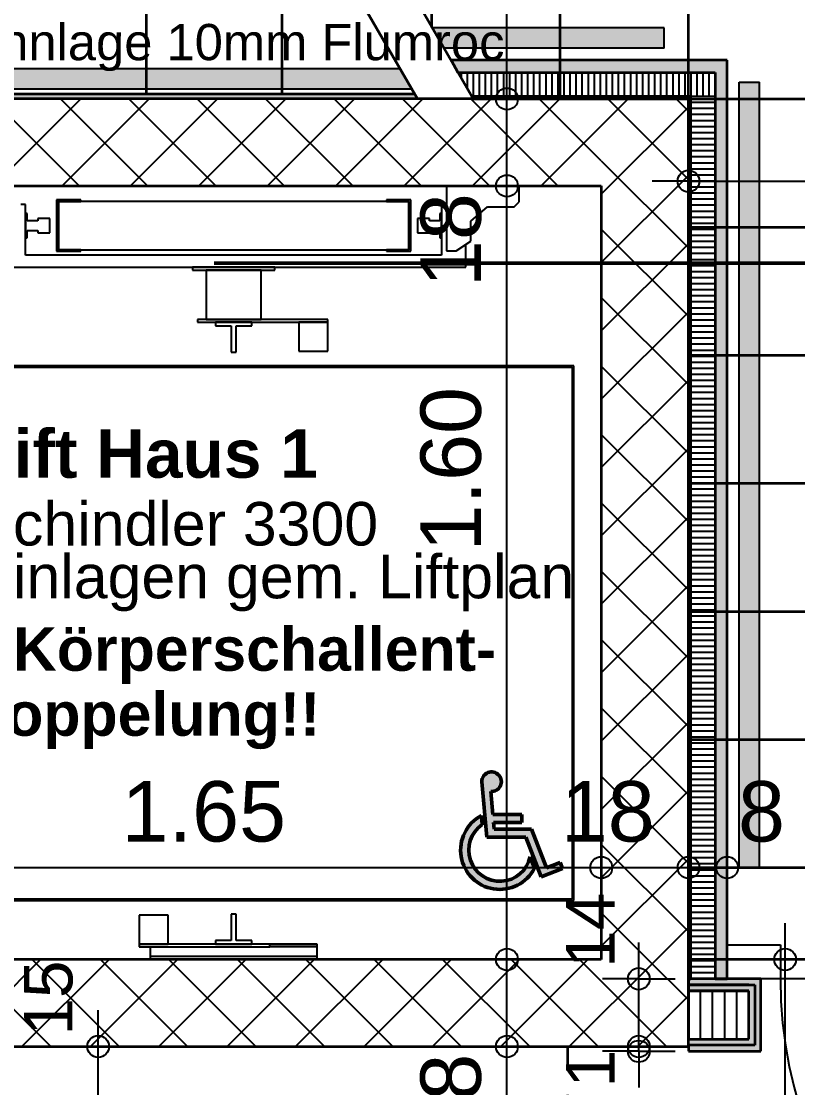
# Model space of a CAD drawing. Header units: centimetres. Extents: x 0.3 to 84.3, y 0.3 to 59.7.
# Drawn here: x 46.402 to 49.612, y 31.084 to 35.495 of the extents above; entities that cross this region are included whole.
import ezdxf

# ---------------------------------------------------------------- set-up
doc = ezdxf.new("R2010")
doc.units = ezdxf.units.CM
for name, pattern in [('AUSGEZOGEN', [0]), ('LINIE_17', [0.05, 0, -0.05]), ('STRICHPUNKT', [25.4, 12.7, -6.35, 0, -6.35]), ('VERDECKT', [9.525, 6.35, -3.175])]:
    doc.linetypes.add(name, pattern=pattern)
for name, color, linetype, lineweight in [('Aufzuege', 7, 'AUSGEZOGEN', 35), ('Bodenplatte', 7, 'AUSGEZOGEN', 35), ('Daemmung', 7, 'AUSGEZOGEN', 35), ('Decke', 7, 'AUSGEZOGEN', 35), ('Detailmasse', 7, 'AUSGEZOGEN', 25), ('Lauflinie', 7, 'AUSGEZOGEN', 25), ('Leichtbauwaende', 7, 'AUSGEZOGEN', 35), ('Metallbauarbeiten', 7, 'AUSGEZOGEN', 35), ('Raumbezeichnung', 7, 'AUSGEZOGEN', 35), ('Schnittbegrenzung', 7, 'AUSGEZOGEN', 25), ('Stufen', 7, 'AUSGEZOGEN', 50), ('Text Werkplan Ausfuehrung', 7, 'AUSGEZOGEN', 50), ('Tuerzarge', 7, 'AUSGEZOGEN', 25), ('Vermassung Bodenplatte', 180, 'VERDECKT', 50), ('Vermassung Decke', 180, 'VERDECKT', 50), ('Wand Beton bewehrt', 7, 'AUSGEZOGEN', 35), ('Werkplan- Ausfuehrungsmasse', 7, 'AUSGEZOGEN', 25)]:
    doc.layers.add(name, color=color, linetype=linetype, lineweight=lineweight)
doc.styles.add('ARIAL', font='ARIAL.TTF')

msp = doc.modelspace()

# ---------------------------------------------------------------- hatches: boundary and pattern name
at = {"layer": 'Daemmung', "linetype": 'VERDECKT', "lineweight": 35}
msp.add_hatch(color=254, dxfattribs=at).paths.add_polyline_path([(45.24, 35.194), (45.24, 35.174), (48.04, 35.174), (48.0285, 35.194)])
at = {"layer": 'Leichtbauwaende', "linetype": 'AUSGEZOGEN', "lineweight": 25}
for points in [[(49.32, 35.334), (48.1786, 35.334), (48.2074, 35.284), (49.32, 35.284)], [(49.32, 31.534), (49.32, 35.284), (49.27, 35.284), (49.27, 31.534)]]:
    msp.add_hatch(color=8, dxfattribs=at).paths.add_polyline_path(points)
at = {"layer": 'Leichtbauwaende', "linetype": 'AUSGEZOGEN', "lineweight": 25, "true_color": 0x00d9d9}
for points in [[(49.16, 31.509), (49.435, 31.509), (49.435, 31.534), (49.16, 31.534)], [(49.46, 31.259), (49.46, 31.534), (49.435, 31.534), (49.435, 31.259)], [(49.16, 31.234), (49.46, 31.234), (49.46, 31.259), (49.16, 31.259)]]:
    msp.add_hatch(color=132, dxfattribs=at).paths.add_polyline_path(points)
at = {"layer": 'Leichtbauwaende', "linetype": 'AUSGEZOGEN', "lineweight": 25, "true_color": 0xababab}
for points in [[(49.16, 31.484), (49.41, 31.484), (49.41, 31.509), (49.16, 31.509)], [(49.435, 31.259), (49.435, 31.509), (49.41, 31.509), (49.41, 31.259)], [(49.16, 31.259), (49.41, 31.259), (49.41, 31.284), (49.16, 31.284)]]:
    msp.add_hatch(color=253, dxfattribs=at).paths.add_polyline_path(points)
at = {"layer": 'Metallbauarbeiten', "linetype": 'AUSGEZOGEN', "lineweight": 25, "true_color": 0xf1f1f1}
for points in [[(48.1497, 35.384), (49.06, 35.384), (49.06, 35.468), (48.1012, 35.468)], [(45.24, 35.298), (45.24, 35.214), (48.0169, 35.214), (47.9684, 35.298)], [(49.37, 35.244), (49.37, 31.994), (49.454, 31.994), (49.454, 35.244)]]:
    msp.add_hatch(color=7, dxfattribs=at).paths.add_polyline_path(points)
at = {"layer": 'Text Werkplan Ausfuehrung', "linetype": 'AUSGEZOGEN', "lineweight": 50}
for points in [[(48.3857, 32.3402), (48.3867, 32.3473), (48.3864, 32.3545), (48.3848, 32.3615), (48.3821, 32.3682), (48.3782, 32.3742), (48.3733, 32.3795), (48.3676, 32.3838), (48.3612, 32.3871), (48.3543, 32.3892), (48.3471, 32.39), (48.3399, 32.3895), (48.3329, 32.3878), (48.3264, 32.3849), (48.3204, 32.3809), (48.3153, 32.3758), (48.3111, 32.37), (48.308, 32.3635), (48.3061, 32.3565), (48.3055, 32.3494), (48.3263, 32.1199), (48.4883, 32.1199), (48.552, 31.9563), (48.64, 31.9905), (48.6303, 32.0157), (48.5736, 31.9938), (48.5115, 32.1536), (48.357, 32.1536), (48.3546, 32.1806), (48.4718, 32.1806), (48.4718, 32.2144), (48.3516, 32.2144), (48.343, 32.3089), (48.3502, 32.309), (48.3573, 32.3103), (48.364, 32.3129), (48.3701, 32.3166), (48.3755, 32.3214), (48.38, 32.327), (48.3834, 32.3334)], [(48.2884, 32.1994), (48.2735, 32.1878), (48.26, 32.1745), (48.2481, 32.1597), (48.2381, 32.1436), (48.23, 32.1265), (48.224, 32.1085), (48.2201, 32.09), (48.2184, 32.0711), (48.2189, 32.0522), (48.2216, 32.0334), (48.2265, 32.0151), (48.2335, 31.9975), (48.2425, 31.9808), (48.2534, 31.9653), (48.266, 31.9512), (48.2802, 31.9386), (48.2958, 31.9278), (48.3125, 31.9189), (48.3301, 31.912), (48.3485, 31.9072), (48.3672, 31.9045), (48.3862, 31.9041), (48.4051, 31.9059), (48.4236, 31.9099), (48.4415, 31.916), (48.4586, 31.9242), (48.4746, 31.9343), (48.4894, 31.9462), (48.5026, 31.9598), (48.5142, 31.9748), (48.5239, 31.9911), (48.5055, 32.0383), (48.5007, 32.0218), (48.4937, 32.006), (48.4847, 31.9914), (48.4738, 31.978), (48.4612, 31.9663), (48.4471, 31.9563), (48.4319, 31.9484), (48.4157, 31.9425), (48.3988, 31.9389), (48.3817, 31.9375), (48.3645, 31.9385), (48.3476, 31.9417), (48.3312, 31.9472), (48.3158, 31.9549), (48.3015, 31.9645), (48.2886, 31.976), (48.2774, 31.9891), (48.2681, 32.0035), (48.2608, 32.0191), (48.2556, 32.0356), (48.2527, 32.0525), (48.252, 32.0697), (48.2537, 32.0869), (48.2577, 32.1036), (48.2639, 32.1197), (48.2721, 32.1348), (48.2824, 32.1487), (48.2944, 32.1611), (48.3079, 32.1717), (48.3047, 32.2092)]]:
    msp.add_hatch(color=7, dxfattribs=at).paths.add_polyline_path(points)

# ---------------------------------------------------------------- linework, layer by layer
at = {"layer": 'Aufzuege', "color": 7, "linetype": 'AUSGEZOGEN', "lineweight": 25}
for p, q in [((45.14, 34.814), (48.8, 34.814)), ((48.16, 34.814), (48.16, 34.546)), ((48.46, 34.748), (48.46, 34.814)), ((48.8, 34.814), (48.8, 31.614)), ((46.42, 34.738), (46.4, 34.738)), ((46.42, 34.528), (46.42, 34.738)), ((46.648, 34.756), (46.548, 34.756)), ((46.548, 34.756), (46.548, 34.544)), ((46.554, 34.75), (46.648, 34.75)), ((46.554, 34.55), (46.554, 34.75)), ((48.004, 34.75), (46.556, 34.75)), ((46.556, 34.75), (46.556, 34.55)), ((46.648, 34.75), (46.648, 34.756)), ((48.012, 34.756), (47.912, 34.756)), ((47.912, 34.756), (47.912, 34.75)), ((47.912, 34.75), (48.006, 34.75)), ((48.004, 34.55), (48.004, 34.75)), ((48.006, 34.75), (48.006, 34.55)), ((48.012, 34.544), (48.012, 34.756)), ((48.14, 34.738), (48.14, 34.528)), ((48.16, 34.738), (48.14, 34.738)), ((48.26, 34.668), (48.33, 34.728)), ((48.33, 34.728), (48.44, 34.728)), ((48.44, 34.728), (48.46, 34.748)), ((46.427, 34.7), (46.42, 34.7)), ((46.42, 34.7), (46.42, 34.65)), ((46.427, 34.67), (46.427, 34.7)), ((46.52, 34.68), (46.47, 34.68)), ((46.47, 34.68), (46.47, 34.67)), ((46.52, 34.62), (46.52, 34.68)), ((48.04, 34.68), (48.04, 34.62)), ((48.09, 34.68), (48.04, 34.68)), ((48.09, 34.67), (48.09, 34.68)), ((48.14, 34.7), (48.133, 34.7)), ((48.133, 34.7), (48.133, 34.67)), ((48.14, 34.65), (48.14, 34.7)), ((46.42, 34.65), (46.42, 34.6)), ((46.47, 34.67), (46.427, 34.67)), ((46.427, 34.6), (46.427, 34.63)), ((46.427, 34.63), (46.47, 34.63)), ((46.47, 34.63), (46.47, 34.62)), ((48.133, 34.67), (48.09, 34.67)), ((48.09, 34.62), (48.09, 34.63)), ((48.09, 34.63), (48.133, 34.63)), ((48.133, 34.63), (48.133, 34.6)), ((48.14, 34.6), (48.14, 34.65)), ((48.26, 34.586), (48.26, 34.668)), ((46.42, 34.6), (46.427, 34.6)), ((46.47, 34.62), (46.52, 34.62)), ((48.04, 34.62), (48.09, 34.62)), ((48.133, 34.6), (48.14, 34.6)), ((48.2, 34.546), (48.26, 34.586)), ((46.548, 34.544), (46.648, 34.544)), ((46.648, 34.55), (46.554, 34.55)), ((46.556, 34.55), (48.004, 34.55)), ((46.648, 34.544), (46.648, 34.55)), ((48.006, 34.55), (47.912, 34.55)), ((47.912, 34.55), (47.912, 34.544)), ((47.912, 34.544), (48.012, 34.544)), ((48.16, 34.546), (48.2, 34.546)), ((48.24, 34.478), (48.24, 34.5727)), ((48.14, 34.528), (46.42, 34.528)), ((46.32, 34.478), (48.24, 34.478)), ((47.45, 34.478), (47.11, 34.478)), ((47.11, 34.478), (47.11, 34.466)), ((47.11, 34.466), (47.45, 34.466)), ((47.394, 34.466), (47.166, 34.466)), ((47.166, 34.466), (47.166, 34.262)), ((47.394, 34.262), (47.394, 34.466)), ((47.45, 34.466), (47.45, 34.478)), ((47.67, 34.262), (47.13, 34.262)), ((47.13, 34.262), (47.13, 34.25)), ((47.67, 34.262), (47.13, 34.262)), ((47.13, 34.262), (47.13, 34.25)), ((47.13, 34.25), (47.67, 34.25)), ((47.13, 34.25), (47.67, 34.25)), ((47.166, 34.262), (47.394, 34.262)), ((47.205, 34.25), (47.205, 34.236)), ((47.355, 34.25), (47.205, 34.25)), ((47.205, 34.236), (47.27, 34.236)), ((47.27, 34.236), (47.27, 34.126)), ((47.29, 34.126), (47.29, 34.236)), ((47.29, 34.236), (47.355, 34.236)), ((47.355, 34.236), (47.355, 34.25)), ((47.67, 34.25), (47.55, 34.25)), ((47.55, 34.25), (47.55, 34.13)), ((47.67, 34.25), (47.55, 34.25)), ((47.55, 34.25), (47.55, 34.13)), ((47.67, 34.25), (47.67, 34.262)), ((47.67, 34.25), (47.67, 34.262)), ((47.67, 34.13), (47.67, 34.25)), ((47.67, 34.13), (47.67, 34.25)), ((47.27, 34.126), (47.29, 34.126)), ((47.55, 34.13), (47.67, 34.13)), ((47.55, 34.13), (47.67, 34.13)), ((48.686, 34.07), (45.874, 34.07)), ((45.874, 34.064), (48.68, 34.064)), ((48.68, 34.064), (48.68, 31.864)), ((48.686, 31.858), (48.686, 34.07)), ((45.874, 31.858), (48.686, 31.858)), ((48.68, 31.864), (45.88, 31.864)), ((47.01, 31.798), (46.89, 31.798)), ((46.89, 31.798), (46.89, 31.678)), ((47.01, 31.798), (46.89, 31.798)), ((46.89, 31.798), (46.89, 31.678)), ((47.01, 31.678), (47.01, 31.798)), ((47.01, 31.678), (47.01, 31.798)), ((47.29, 31.802), (47.27, 31.802)), ((47.27, 31.802), (47.27, 31.692)), ((47.29, 31.692), (47.29, 31.802)), ((47.43, 31.678), (46.89, 31.678)), ((46.89, 31.678), (46.89, 31.666)), ((46.89, 31.678), (47.01, 31.678)), ((47.43, 31.678), (46.89, 31.678)), ((46.89, 31.678), (46.89, 31.666)), ((46.89, 31.678), (47.01, 31.678)), ((47.27, 31.692), (47.205, 31.692)), ((47.205, 31.692), (47.205, 31.678)), ((47.205, 31.678), (47.355, 31.678)), ((47.355, 31.692), (47.29, 31.692)), ((47.355, 31.678), (47.355, 31.692)), ((47.625, 31.678), (47.43, 31.678)), ((47.43, 31.666), (47.43, 31.678)), ((47.43, 31.666), (47.43, 31.678)), ((47.625, 31.668), (47.625, 31.678)), ((46.89, 31.666), (47.43, 31.666)), ((46.89, 31.666), (47.43, 31.666)), ((46.935, 31.666), (46.935, 31.628)), ((47.625, 31.668), (47.43, 31.668)), ((47.43, 31.668), (47.625, 31.668)), ((47.625, 31.628), (47.625, 31.668)), ((48.8, 31.614), (45.14, 31.614)), ((46.935, 31.628), (47.625, 31.628)), ((46.935, 31.628), (46.935, 31.614)), ((47.625, 31.614), (47.625, 31.628))]:
    msp.add_line(p, q, dxfattribs=at)
at = {"layer": 'Bodenplatte', "color": 92, "linetype": 'VERDECKT', "lineweight": 35, "true_color": 0x00c600}
msp.add_line((51.62, 31.614), (49.16, 31.614), dxfattribs=at)
at = {"layer": 'Daemmung', "color": 240, "linetype": 'VERDECKT', "lineweight": 35}
msp.add_line((48.0285, 35.194), (45.24, 35.194), dxfattribs=at)
at = {"layer": 'Decke', "color": 92, "linetype": 'LINIE_17', "lineweight": 35, "true_color": 0x00c600}
msp.add_line((48.66, 31.254), (48.66, 28.794), dxfattribs=at)
at = {"layer": 'Detailmasse', "color": 240, "linetype": 'AUSGEZOGEN', "lineweight": 25}
for p, q in [((49.16, 34.834), (49.16, 34.984)), ((49.16, 34.834), (49.01, 34.834)), ((49.16, 34.834), (49.16, 34.684)), ((48.9546, 31.534), (48.9546, 31.684)), ((48.9546, 31.534), (48.8046, 31.534)), ((48.9546, 31.534), (49.1046, 31.534)), ((48.9546, 31.254), (48.9546, 31.534)), ((48.9546, 31.254), (48.8046, 31.254)), ((48.9546, 31.234), (48.8046, 31.234)), ((48.9546, 31.254), (49.1046, 31.254)), ((48.9546, 31.234), (48.9546, 31.254)), ((48.9546, 31.234), (49.1046, 31.234)), ((48.9546, 31.234), (48.9546, 31.084))]:
    msp.add_line(p, q, dxfattribs=at)
msp.add_lwpolyline([(49.16, 34.834), (49.8955, 34.834), (49.8955, 34.834), (51.62, 34.834)], dxfattribs=at)
for centre in [(49.16, 34.834), (48.9546, 31.534), (48.9546, 31.254), (48.9546, 31.234)]:
    msp.add_circle(centre, 0.045, dxfattribs=at)
at = {"layer": 'Lauflinie', "color": 7, "linetype": 'AUSGEZOGEN', "lineweight": 35}
for p, q in [((48.04, 35.174), (46.6197, 37.634)), ((48.2709, 35.174), (46.8507, 37.634))]:
    msp.add_line(p, q, dxfattribs=at)
at = {"layer": 'Leichtbauwaende', "color": 7, "linetype": 'AUSGEZOGEN', "lineweight": 35}
for p, q in [((49.32, 35.334), (48.1786, 35.334)), ((48.1786, 35.334), (48.2074, 35.284)), ((49.32, 35.284), (49.32, 35.334)), ((48.2074, 35.284), (49.27, 35.284)), ((49.27, 35.284), (49.27, 35.184)), ((49.32, 31.534), (49.32, 35.284)), ((49.17, 35.184), (48.2652, 35.184)), ((48.2652, 35.184), (48.2709, 35.174)), ((48.2709, 35.174), (48.8, 35.174)), ((48.8, 35.174), (49.16, 35.174)), ((49.16, 35.174), (49.16, 31.614)), ((49.17, 35.174), (49.17, 35.184)), ((49.17, 31.534), (49.17, 35.174)), ((49.27, 35.184), (49.27, 31.534)), ((49.16, 31.614), (49.16, 31.534)), ((49.16, 31.534), (49.17, 31.534)), ((49.17, 31.534), (49.16, 31.534)), ((49.16, 31.534), (49.16, 31.509)), ((49.16, 31.509), (49.41, 31.509)), ((49.41, 31.509), (49.16, 31.509)), ((49.16, 31.509), (49.16, 31.484)), ((49.27, 31.534), (49.17, 31.534)), ((49.27, 31.534), (49.32, 31.534)), ((49.32, 31.534), (49.27, 31.534)), ((49.435, 31.534), (49.32, 31.534)), ((49.41, 31.509), (49.435, 31.509)), ((49.46, 31.534), (49.435, 31.534)), ((49.435, 31.509), (49.435, 31.259)), ((49.46, 31.259), (49.46, 31.534)), ((49.41, 31.484), (49.16, 31.484)), ((49.16, 31.484), (49.16, 31.284)), ((49.16, 31.484), (49.41, 31.484)), ((49.41, 31.284), (49.41, 31.484)), ((49.16, 31.284), (49.41, 31.284)), ((49.41, 31.259), (49.16, 31.259)), ((49.16, 31.259), (49.16, 31.254)), ((49.16, 31.254), (49.16, 31.234)), ((49.16, 31.234), (49.46, 31.234)), ((49.435, 31.259), (49.41, 31.259)), ((49.46, 31.234), (49.46, 31.259))]:
    msp.add_line(p, q, dxfattribs=at)
at = {"layer": 'Leichtbauwaende', "color": 7, "linetype": 'AUSGEZOGEN', "lineweight": 25}
for p, q in [((49.27, 35.284), (48.2074, 35.284)), ((48.2074, 35.284), (48.2652, 35.184)), ((48.77, 35.284), (48.77, 35.184)), ((48.77, 35.284), (48.77, 35.184)), ((49.27, 35.184), (49.27, 35.284)), ((48.2652, 35.184), (49.17, 35.184)), ((49.17, 35.184), (49.17, 35.174)), ((49.17, 35.174), (49.17, 31.534)), ((49.27, 31.534), (49.27, 35.184)), ((49.27, 33.359), (49.17, 33.359)), ((49.17, 31.534), (49.27, 31.534)), ((49.435, 31.509), (49.41, 31.509)), ((49.435, 31.259), (49.435, 31.509)), ((49.21, 31.284), (49.21, 31.484)), ((49.26, 31.284), (49.26, 31.484)), ((49.31, 31.284), (49.31, 31.484)), ((49.36, 31.284), (49.36, 31.484)), ((49.36, 31.284), (49.36, 31.484)), ((49.41, 31.484), (49.41, 31.284)), ((49.41, 31.284), (49.16, 31.284)), ((49.16, 31.284), (49.16, 31.259)), ((49.16, 31.259), (49.41, 31.259)), ((49.41, 31.259), (49.435, 31.259))]:
    msp.add_line(p, q, dxfattribs=at)
for points in [[(48.22, 35.284), (48.22, 35.284), (48.22, 35.2622)], [(48.245, 35.284), (48.245, 35.284), (48.245, 35.2189)], [(48.27, 35.284), (48.27, 35.284), (48.27, 35.184)], [(48.27, 35.284), (48.27, 35.284), (48.27, 35.184)], [(48.295, 35.284), (48.295, 35.284), (48.295, 35.184)], [(48.32, 35.284), (48.32, 35.284), (48.32, 35.184)], [(48.345, 35.284), (48.345, 35.284), (48.345, 35.184)], [(48.37, 35.284), (48.37, 35.284), (48.37, 35.184)], [(48.37, 35.284), (48.37, 35.284), (48.37, 35.184)], [(48.395, 35.284), (48.395, 35.284), (48.395, 35.184)], [(48.42, 35.284), (48.42, 35.284), (48.42, 35.184)], [(48.445, 35.284), (48.445, 35.284), (48.445, 35.184)], [(48.47, 35.284), (48.47, 35.284), (48.47, 35.184)], [(48.47, 35.284), (48.47, 35.284), (48.47, 35.184)], [(48.495, 35.284), (48.495, 35.284), (48.495, 35.184)], [(48.52, 35.284), (48.52, 35.284), (48.52, 35.184)], [(48.545, 35.284), (48.545, 35.284), (48.545, 35.184)], [(48.57, 35.284), (48.57, 35.284), (48.57, 35.184)], [(48.57, 35.284), (48.57, 35.284), (48.57, 35.184)], [(48.595, 35.284), (48.595, 35.284), (48.595, 35.184)], [(48.62, 35.284), (48.62, 35.284), (48.62, 35.184)], [(48.645, 35.284), (48.645, 35.284), (48.645, 35.184), (48.645, 35.184)], [(48.67, 35.284), (48.67, 35.284), (48.67, 35.184), (48.67, 35.184)], [(48.67, 35.284), (48.67, 35.284), (48.67, 35.184), (48.67, 35.184)], [(48.695, 35.284), (48.695, 35.284), (48.695, 35.184), (48.695, 35.184)], [(48.72, 35.284), (48.72, 35.284), (48.72, 35.184), (48.72, 35.184)], [(48.745, 35.284), (48.745, 35.284), (48.745, 35.184), (48.745, 35.184)], [(48.795, 35.284), (48.795, 35.284), (48.795, 35.184), (48.795, 35.184)], [(48.82, 35.284), (48.82, 35.284), (48.82, 35.184), (48.82, 35.184)], [(48.845, 35.284), (48.845, 35.284), (48.845, 35.184), (48.845, 35.184)], [(48.87, 35.284), (48.87, 35.284), (48.87, 35.184), (48.87, 35.184)], [(48.87, 35.284), (48.87, 35.284), (48.87, 35.184), (48.87, 35.184)], [(48.895, 35.284), (48.895, 35.284), (48.895, 35.184), (48.895, 35.184)], [(48.92, 35.284), (48.92, 35.184), (48.92, 35.184)], [(48.945, 35.284), (48.945, 35.184), (48.945, 35.184)], [(48.97, 35.284), (48.97, 35.184), (48.97, 35.184)], [(48.97, 35.284), (48.97, 35.184), (48.97, 35.184)], [(48.995, 35.284), (48.995, 35.184), (48.995, 35.184)], [(49.02, 35.284), (49.02, 35.184), (49.02, 35.184)], [(49.045, 35.284), (49.045, 35.184), (49.045, 35.184)], [(49.07, 35.284), (49.07, 35.184), (49.07, 35.184)], [(49.07, 35.284), (49.07, 35.184), (49.07, 35.184)], [(49.095, 35.284), (49.095, 35.184), (49.095, 35.184)], [(49.12, 35.284), (49.12, 35.184), (49.12, 35.184)], [(49.145, 35.284), (49.145, 35.184), (49.145, 35.184)], [(49.17, 35.284), (49.17, 35.184), (49.17, 35.184)], [(49.17, 35.284), (49.17, 35.184), (49.17, 35.184)], [(49.195, 35.284), (49.195, 35.184), (49.195, 35.184)], [(49.22, 35.284), (49.22, 35.184), (49.22, 35.184)], [(49.245, 35.284), (49.245, 35.184), (49.245, 35.184)], [(49.27, 35.284), (49.27, 35.234), (49.27, 35.184), (49.27, 35.184)], [(49.27, 35.184), (49.17, 35.184), (49.17, 35.184), (49.17, 35.184)], [(49.27, 35.159), (49.17, 35.159), (49.17, 35.159)], [(49.27, 35.134), (49.17, 35.134), (49.17, 35.134)], [(49.27, 35.134), (49.17, 35.134), (49.17, 35.134)], [(49.27, 35.109), (49.17, 35.109), (49.17, 35.109)], [(49.27, 35.084), (49.17, 35.084), (49.17, 35.084)], [(49.27, 35.059), (49.17, 35.059), (49.17, 35.059)], [(49.27, 35.034), (49.17, 35.034), (49.17, 35.034)], [(49.27, 35.034), (49.17, 35.034), (49.17, 35.034)], [(49.27, 35.009), (49.17, 35.009), (49.17, 35.009)], [(49.27, 34.984), (49.17, 34.984), (49.17, 34.984)], [(49.27, 34.959), (49.17, 34.959), (49.17, 34.959)], [(49.27, 34.934), (49.17, 34.934), (49.17, 34.934)], [(49.27, 34.934), (49.17, 34.934), (49.17, 34.934)], [(49.27, 34.909), (49.17, 34.909), (49.17, 34.909)], [(49.27, 34.884), (49.17, 34.884), (49.17, 34.884)], [(49.27, 34.859), (49.17, 34.859), (49.17, 34.859)], [(49.27, 34.834), (49.17, 34.834), (49.17, 34.834)], [(49.27, 34.834), (49.17, 34.834), (49.17, 34.834)], [(49.27, 34.809), (49.17, 34.809), (49.17, 34.809)], [(49.27, 34.784), (49.17, 34.784), (49.17, 34.784)], [(49.27, 34.759), (49.17, 34.759), (49.17, 34.759)], [(49.27, 34.734), (49.17, 34.734), (49.17, 34.734)], [(49.27, 34.734), (49.17, 34.734), (49.17, 34.734)], [(49.27, 34.709), (49.17, 34.709), (49.17, 34.709)], [(49.27, 34.684), (49.17, 34.684), (49.17, 34.684)], [(49.27, 34.659), (49.17, 34.659), (49.17, 34.659)], [(49.27, 34.634), (49.17, 34.634), (49.17, 34.634)], [(49.27, 34.634), (49.17, 34.634), (49.17, 34.634)], [(49.27, 34.609), (49.17, 34.609), (49.17, 34.609)], [(49.27, 34.584), (49.17, 34.584), (49.17, 34.584)], [(49.27, 34.559), (49.17, 34.559), (49.17, 34.559)], [(49.27, 34.534), (49.17, 34.534), (49.17, 34.534)], [(49.27, 34.534), (49.17, 34.534), (49.17, 34.534)], [(49.27, 34.509), (49.17, 34.509), (49.17, 34.509)], [(49.27, 34.484), (49.17, 34.484), (49.17, 34.484)], [(49.27, 34.459), (49.17, 34.459), (49.17, 34.459)], [(49.27, 34.434), (49.17, 34.434), (49.17, 34.434)], [(49.27, 34.434), (49.17, 34.434), (49.17, 34.434)], [(49.27, 34.409), (49.17, 34.409), (49.17, 34.409)], [(49.27, 34.384), (49.17, 34.384), (49.17, 34.384)], [(49.27, 34.359), (49.17, 34.359), (49.17, 34.359)], [(49.27, 34.334), (49.17, 34.334), (49.17, 34.334)], [(49.27, 34.334), (49.17, 34.334), (49.17, 34.334)], [(49.27, 34.309), (49.17, 34.309), (49.17, 34.309)], [(49.27, 34.284), (49.17, 34.284), (49.17, 34.284)], [(49.27, 34.259), (49.17, 34.259), (49.17, 34.259)], [(49.27, 34.234), (49.17, 34.234), (49.17, 34.234)], [(49.27, 34.234), (49.17, 34.234), (49.17, 34.234)], [(49.27, 34.209), (49.17, 34.209), (49.17, 34.209)], [(49.27, 34.184), (49.17, 34.184), (49.17, 34.184)], [(49.27, 34.159), (49.17, 34.159), (49.17, 34.159)], [(49.27, 34.134), (49.17, 34.134), (49.17, 34.134)], [(49.27, 34.134), (49.17, 34.134), (49.17, 34.134)], [(49.27, 34.109), (49.17, 34.109), (49.17, 34.109)], [(49.27, 34.084), (49.17, 34.084), (49.17, 34.084)], [(49.27, 34.059), (49.17, 34.059), (49.17, 34.059)], [(49.27, 34.034), (49.17, 34.034), (49.17, 34.034)], [(49.27, 34.034), (49.17, 34.034), (49.17, 34.034)], [(49.27, 34.009), (49.17, 34.009), (49.17, 34.009)], [(49.27, 33.984), (49.17, 33.984), (49.17, 33.984)], [(49.27, 33.959), (49.17, 33.959), (49.17, 33.959)], [(49.27, 33.934), (49.17, 33.934), (49.17, 33.934)], [(49.27, 33.934), (49.17, 33.934), (49.17, 33.934)], [(49.27, 33.909), (49.17, 33.909), (49.17, 33.909)], [(49.27, 33.884), (49.17, 33.884), (49.17, 33.884)], [(49.27, 33.859), (49.17, 33.859), (49.17, 33.859)], [(49.27, 33.834), (49.17, 33.834), (49.17, 33.834)], [(49.27, 33.834), (49.17, 33.834), (49.17, 33.834)], [(49.27, 33.809), (49.17, 33.809), (49.17, 33.809)], [(49.27, 33.784), (49.17, 33.784), (49.17, 33.784)], [(49.27, 33.759), (49.17, 33.759), (49.17, 33.759)], [(49.27, 33.734), (49.17, 33.734), (49.17, 33.734)], [(49.27, 33.734), (49.17, 33.734), (49.17, 33.734)], [(49.27, 33.709), (49.17, 33.709), (49.17, 33.709)], [(49.27, 33.684), (49.17, 33.684), (49.17, 33.684)], [(49.27, 33.659), (49.17, 33.659), (49.17, 33.659)], [(49.27, 33.634), (49.17, 33.634), (49.17, 33.634)], [(49.27, 33.634), (49.17, 33.634), (49.17, 33.634)], [(49.27, 33.609), (49.27, 33.609), (49.17, 33.609), (49.17, 33.609)], [(49.27, 33.584), (49.27, 33.584), (49.17, 33.584), (49.17, 33.584)], [(49.27, 33.559), (49.27, 33.559), (49.17, 33.559), (49.17, 33.559)], [(49.27, 33.534), (49.27, 33.534), (49.17, 33.534), (49.17, 33.534)], [(49.27, 33.534), (49.27, 33.534), (49.17, 33.534), (49.17, 33.534)], [(49.27, 33.509), (49.27, 33.509), (49.17, 33.509), (49.17, 33.509)], [(49.27, 33.484), (49.27, 33.484), (49.17, 33.484), (49.17, 33.484)], [(49.27, 33.459), (49.27, 33.459), (49.17, 33.459), (49.17, 33.459)], [(49.27, 33.434), (49.27, 33.434), (49.17, 33.434), (49.17, 33.434)], [(49.27, 33.434), (49.27, 33.434), (49.17, 33.434), (49.17, 33.434)], [(49.27, 33.409), (49.27, 33.409), (49.17, 33.409), (49.17, 33.409)], [(49.27, 33.384), (49.27, 33.384), (49.17, 33.384), (49.17, 33.384)], [(49.27, 33.334), (49.27, 33.334), (49.17, 33.334), (49.17, 33.334)], [(49.27, 33.334), (49.27, 33.334), (49.17, 33.334), (49.17, 33.334)], [(49.27, 33.309), (49.27, 33.309), (49.17, 33.309), (49.17, 33.309)], [(49.27, 33.284), (49.27, 33.284), (49.17, 33.284), (49.17, 33.284)], [(49.27, 33.259), (49.27, 33.259), (49.17, 33.259), (49.17, 33.259)], [(49.27, 33.234), (49.27, 33.234), (49.17, 33.234), (49.17, 33.234)], [(49.27, 33.234), (49.27, 33.234), (49.17, 33.234), (49.17, 33.234)], [(49.27, 33.209), (49.27, 33.209), (49.17, 33.209), (49.17, 33.209)], [(49.27, 33.184), (49.27, 33.184), (49.17, 33.184), (49.17, 33.184)], [(49.27, 33.159), (49.27, 33.159), (49.17, 33.159), (49.17, 33.159)], [(49.27, 33.134), (49.27, 33.134), (49.17, 33.134), (49.17, 33.134)], [(49.27, 33.134), (49.27, 33.134), (49.17, 33.134), (49.17, 33.134)], [(49.27, 33.109), (49.27, 33.109), (49.17, 33.109), (49.17, 33.109)], [(49.27, 33.084), (49.27, 33.084), (49.17, 33.084)], [(49.27, 33.059), (49.27, 33.059), (49.17, 33.059)], [(49.27, 33.034), (49.27, 33.034), (49.17, 33.034)], [(49.27, 33.034), (49.27, 33.034), (49.17, 33.034)], [(49.27, 33.009), (49.27, 33.009), (49.17, 33.009)], [(49.27, 32.984), (49.27, 32.984), (49.17, 32.984)], [(49.27, 32.959), (49.27, 32.959), (49.17, 32.959)], [(49.27, 32.934), (49.27, 32.934), (49.17, 32.934)], [(49.27, 32.934), (49.27, 32.934), (49.17, 32.934)], [(49.27, 32.909), (49.27, 32.909), (49.17, 32.909)], [(49.27, 32.884), (49.27, 32.884), (49.17, 32.884)], [(49.27, 32.859), (49.27, 32.859), (49.17, 32.859)], [(49.27, 32.834), (49.27, 32.834), (49.17, 32.834)], [(49.27, 32.834), (49.27, 32.834), (49.17, 32.834)], [(49.27, 32.809), (49.27, 32.809), (49.17, 32.809)], [(49.27, 32.784), (49.27, 32.784), (49.17, 32.784)], [(49.27, 32.759), (49.27, 32.759), (49.17, 32.759)], [(49.27, 32.734), (49.27, 32.734), (49.17, 32.734)], [(49.27, 32.734), (49.27, 32.734), (49.17, 32.734)], [(49.27, 32.709), (49.27, 32.709), (49.17, 32.709)], [(49.27, 32.684), (49.27, 32.684), (49.17, 32.684)], [(49.27, 32.659), (49.27, 32.659), (49.17, 32.659)], [(49.27, 32.634), (49.27, 32.634), (49.17, 32.634)], [(49.27, 32.634), (49.27, 32.634), (49.17, 32.634)], [(49.27, 32.609), (49.27, 32.609), (49.17, 32.609)], [(49.27, 32.584), (49.27, 32.584), (49.17, 32.584)], [(49.27, 32.559), (49.27, 32.559), (49.17, 32.559)], [(49.27, 32.534), (49.27, 32.534), (49.17, 32.534)], [(49.27, 32.534), (49.27, 32.534), (49.17, 32.534)], [(49.27, 32.509), (49.27, 32.509), (49.17, 32.509)], [(49.27, 32.484), (49.27, 32.484), (49.17, 32.484)], [(49.27, 32.459), (49.27, 32.459), (49.17, 32.459)], [(49.27, 32.434), (49.27, 32.434), (49.17, 32.434)], [(49.27, 32.434), (49.27, 32.434), (49.17, 32.434)], [(49.27, 32.409), (49.27, 32.409), (49.17, 32.409)], [(49.27, 32.384), (49.27, 32.384), (49.17, 32.384)], [(49.27, 32.359), (49.27, 32.359), (49.17, 32.359)], [(49.27, 32.334), (49.27, 32.334), (49.17, 32.334)], [(49.27, 32.334), (49.27, 32.334), (49.17, 32.334)], [(49.27, 32.309), (49.27, 32.309), (49.17, 32.309)], [(49.27, 32.284), (49.27, 32.284), (49.17, 32.284)], [(49.27, 32.259), (49.27, 32.259), (49.17, 32.259)], [(49.27, 32.234), (49.27, 32.234), (49.17, 32.234)], [(49.27, 32.234), (49.27, 32.234), (49.17, 32.234)], [(49.27, 32.209), (49.27, 32.209), (49.17, 32.209)], [(49.27, 32.184), (49.27, 32.184), (49.17, 32.184)], [(49.27, 32.159), (49.27, 32.159), (49.17, 32.159)], [(49.27, 32.134), (49.27, 32.134), (49.17, 32.134)], [(49.27, 32.134), (49.27, 32.134), (49.17, 32.134)], [(49.27, 32.109), (49.27, 32.109), (49.17, 32.109)], [(49.27, 32.084), (49.27, 32.084), (49.17, 32.084)], [(49.27, 32.059), (49.27, 32.059), (49.17, 32.059)], [(49.27, 32.034), (49.27, 32.034), (49.17, 32.034)], [(49.27, 32.034), (49.27, 32.034), (49.17, 32.034)], [(49.27, 32.009), (49.27, 32.009), (49.17, 32.009)], [(49.27, 31.984), (49.27, 31.984), (49.17, 31.984)], [(49.27, 31.959), (49.27, 31.959), (49.17, 31.959)], [(49.27, 31.934), (49.27, 31.934), (49.17, 31.934)], [(49.27, 31.934), (49.27, 31.934), (49.17, 31.934)], [(49.27, 31.909), (49.27, 31.909), (49.17, 31.909)], [(49.27, 31.884), (49.27, 31.884), (49.17, 31.884)], [(49.27, 31.859), (49.27, 31.859), (49.17, 31.859)], [(49.27, 31.834), (49.27, 31.834), (49.17, 31.834)], [(49.27, 31.834), (49.27, 31.834), (49.17, 31.834)], [(49.27, 31.809), (49.27, 31.809), (49.17, 31.809)], [(49.27, 31.784), (49.27, 31.784), (49.17, 31.784)], [(49.27, 31.759), (49.27, 31.759), (49.17, 31.759)], [(49.27, 31.734), (49.27, 31.734), (49.17, 31.734)], [(49.27, 31.734), (49.27, 31.734), (49.17, 31.734)], [(49.27, 31.709), (49.27, 31.709), (49.17, 31.709)], [(49.27, 31.684), (49.27, 31.684), (49.17, 31.684)], [(49.27, 31.659), (49.27, 31.659), (49.17, 31.659)], [(49.27, 31.634), (49.27, 31.634), (49.17, 31.634)], [(49.27, 31.634), (49.27, 31.634), (49.17, 31.634)], [(49.27, 31.609), (49.27, 31.609), (49.17, 31.609)], [(49.27, 31.584), (49.27, 31.584), (49.17, 31.584)], [(49.27, 31.559), (49.27, 31.559), (49.17, 31.559)], [(49.27, 31.534), (49.27, 31.534), (49.27, 31.534), (49.17, 31.534)], [(49.16, 31.284), (49.16, 31.284), (49.16, 31.484), (49.16, 31.484)], [(49.41, 31.284), (49.41, 31.284), (49.41, 31.484), (49.41, 31.484)]]:
    msp.add_lwpolyline(points, dxfattribs=at)
at = {"layer": 'Metallbauarbeiten', "color": 7, "linetype": 'AUSGEZOGEN', "lineweight": 25}
for p, q in [((49.06, 35.468), (48.1012, 35.468)), ((49.06, 35.384), (49.06, 35.468)), ((49.06, 35.384), (48.1497, 35.384)), ((47.9684, 35.298), (45.24, 35.298)), ((48.0169, 35.214), (45.24, 35.214)), ((49.37, 35.244), (49.454, 35.244)), ((49.37, 31.994), (49.37, 35.244)), ((49.454, 31.994), (49.454, 35.244)), ((49.37, 31.994), (49.454, 31.994))]:
    msp.add_line(p, q, dxfattribs=at)
at = {"layer": 'Schnittbegrenzung', "color": 14, "linetype": 'STRICHPUNKT', "lineweight": 50, "true_color": 0xb20000}
msp.add_line((21.7, 34.494), (72.516, 34.494), dxfattribs=at)
at = {"layer": 'Stufen', "color": 7, "linetype": 'AUSGEZOGEN', "lineweight": 35}
for p, q in [((48.1, 35.4701), (48.1, 37.634)), ((48.63, 35.334), (48.63, 37.634)), ((49.16, 35.334), (49.16, 37.634)), ((46.92, 35.194), (46.92, 37.1139)), ((47.48, 35.194), (47.48, 36.1439)), ((49.32, 35.174), (51.62, 35.174)), ((49.32, 34.644), (51.62, 34.644)), ((49.32, 34.114), (51.62, 34.114)), ((49.32, 33.584), (51.62, 33.584)), ((49.32, 33.054), (51.62, 33.054)), ((49.32, 32.524), (51.62, 32.524)), ((49.32, 31.994), (51.62, 31.994))]:
    msp.add_line(p, q, dxfattribs=at)
at = {"layer": 'Stufen', "color": 7, "linetype": 'VERDECKT', "lineweight": 35}
for p, q in [((48.63, 35.174), (48.63, 35.334)), ((49.16, 35.174), (49.16, 35.334)), ((49.16, 35.174), (49.32, 35.174)), ((49.16, 34.644), (49.32, 34.644)), ((49.16, 34.114), (49.32, 34.114)), ((49.16, 33.584), (49.32, 33.584)), ((49.16, 33.054), (49.32, 33.054)), ((49.16, 32.524), (49.32, 32.524)), ((49.16, 31.994), (49.32, 31.994))]:
    msp.add_line(p, q, dxfattribs=at)
at = {"layer": 'Text Werkplan Ausfuehrung', "color": 7, "linetype": 'AUSGEZOGEN', "lineweight": 50}
for p, q in [((48.3055, 32.3494), (48.3263, 32.1199)), ((48.3516, 32.2144), (48.343, 32.3089)), ((48.3047, 32.2092), (48.3079, 32.1717)), ((48.4718, 32.2144), (48.3516, 32.2144)), ((48.4718, 32.1806), (48.4718, 32.2144)), ((48.357, 32.1536), (48.3546, 32.1806)), ((48.3546, 32.1806), (48.4718, 32.1806)), ((48.3263, 32.1199), (48.4883, 32.1199)), ((48.5115, 32.1536), (48.357, 32.1536)), ((48.4883, 32.1199), (48.552, 31.9563)), ((48.5736, 31.9938), (48.5115, 32.1536)), ((48.5055, 32.0383), (48.5056, 32.0383)), ((48.5055, 32.0383), (48.5239, 31.9911)), ((48.552, 31.9563), (48.64, 31.9905)), ((48.6303, 32.0157), (48.5736, 31.9938)), ((48.64, 31.9905), (48.6303, 32.0157))]:
    msp.add_line(p, q, dxfattribs=at)
for centre, radius, start, end in [((48.3461, 32.3494), 0.0406, 265.6416, 179.9989), ((48.3803, 32.066), 0.162, 117.8249, 332.4581), ((48.3802, 32.0658), 0.1283, 124.3304, 347.6416)]:
    msp.add_arc(centre, radius, start, end, dxfattribs=at)
at = {"layer": 'Tuerzarge', "color": 7, "linetype": 'AUSGEZOGEN', "lineweight": 25}
for p, q in [((49.32, 31.674), (49.54, 31.674)), ((49.32, 31.674), (49.32, 31.534)), ((49.54, 31.674), (49.54, 31.534)), ((49.54, 31.534), (49.32, 31.534)), ((51.34, 31.534), (49.54, 31.534))]:
    msp.add_line(p, q, dxfattribs=at)
msp.add_arc((51.34, 31.534), 1.8, 180, 270, dxfattribs=at)
at = {"layer": 'Vermassung Bodenplatte', "color": 92, "linetype": 'AUSGEZOGEN', "lineweight": 25, "true_color": 0x00c600}
for p, q in [((49.56, 31.614), (49.56, 31.764)), ((49.56, 31.614), (49.41, 31.614)), ((49.56, 31.614), (49.71, 31.614)), ((49.56, 31.614), (49.56, 31.614)), ((49.56, 28.794), (49.56, 31.614))]:
    msp.add_line(p, q, dxfattribs=at)
msp.add_circle((49.56, 31.614), 0.045, dxfattribs=at)
at = {"layer": 'Vermassung Decke', "color": 92, "linetype": 'AUSGEZOGEN', "lineweight": 25, "true_color": 0x00c600}
for p, q in [((46.72, 31.254), (46.72, 31.404)), ((46.72, 31.254), (46.57, 31.254)), ((46.72, 31.254), (46.87, 31.254)), ((46.72, 31.254), (46.72, 31.254)), ((46.72, 30.954), (46.72, 31.254))]:
    msp.add_line(p, q, dxfattribs=at)
msp.add_circle((46.72, 31.254), 0.045, dxfattribs=at)
at = {"layer": 'Wand Beton bewehrt', "color": 7, "linetype": 'AUSGEZOGEN', "lineweight": 35}
for p, q in [((48.04, 35.174), (45.14, 35.174)), ((48.2709, 35.174), (48.04, 35.174)), ((48.8, 35.174), (48.2709, 35.174)), ((49.16, 35.174), (48.8, 35.174)), ((49.16, 31.614), (49.16, 35.174)), ((45.14, 34.814), (48.8, 34.814)), ((48.8, 34.814), (48.8, 31.614)), ((48.8, 31.614), (45.14, 31.614)), ((49.16, 31.534), (49.16, 31.614)), ((49.16, 31.509), (49.16, 31.534)), ((49.16, 31.484), (49.16, 31.509)), ((49.16, 31.284), (49.16, 31.484)), ((49.16, 31.259), (49.16, 31.284)), ((45.14, 31.254), (49.16, 31.254)), ((49.16, 31.254), (49.16, 31.259))]:
    msp.add_line(p, q, dxfattribs=at)
at = {"layer": 'Wand Beton bewehrt', "color": 7, "linetype": 'AUSGEZOGEN', "lineweight": 25}
for p, q in [((46.641, 34.814), (46.281, 35.174)), ((46.288, 34.814), (46.648, 35.174)), ((46.9238, 34.814), (46.5638, 35.174)), ((46.5709, 34.814), (46.9309, 35.174)), ((47.2066, 34.814), (46.8466, 35.174)), ((46.8537, 34.814), (47.2137, 35.174)), ((47.4895, 34.814), (47.1295, 35.174)), ((47.1365, 34.814), (47.4965, 35.174)), ((47.7723, 34.814), (47.4123, 35.174)), ((47.4194, 34.814), (47.7794, 35.174)), ((48.0552, 34.814), (47.6952, 35.174)), ((47.7022, 34.814), (48.0622, 35.174)), ((48.338, 34.814), (47.978, 35.174)), ((47.9851, 34.814), (48.3451, 35.174)), ((48.6209, 34.814), (48.2609, 35.174)), ((48.2679, 34.814), (48.6279, 35.174)), ((48.8, 34.9177), (48.5437, 35.174)), ((48.8, 35.0632), (48.9108, 35.174)), ((48.8265, 35.174), (49.16, 34.8405)), ((49.1094, 35.174), (49.16, 35.1234)), ((48.8, 34.7804), (49.16, 35.1404)), ((48.5508, 34.814), (48.8, 35.0632)), ((48.8, 34.9177), (49.16, 34.5577)), ((48.8, 34.4976), (49.16, 34.8576)), ((48.8, 34.6349), (49.16, 34.2749)), ((48.8, 34.2147), (49.16, 34.5747)), ((48.8, 34.352), (49.16, 33.992)), ((48.8, 33.9319), (49.16, 34.2919)), ((48.8, 34.0692), (49.16, 33.7092)), ((48.8, 33.649), (49.16, 34.009)), ((48.8, 33.7863), (49.16, 33.4263)), ((48.8, 33.3662), (49.16, 33.7262)), ((48.8, 33.5035), (49.16, 33.1435)), ((48.8, 33.0833), (49.16, 33.4433)), ((48.8, 33.2206), (49.16, 32.8606)), ((48.8, 32.8005), (49.16, 33.1605)), ((48.8, 32.9378), (49.16, 32.5778)), ((48.8, 32.5177), (49.16, 32.8777)), ((48.8, 32.655), (49.16, 32.295)), ((48.8, 32.2348), (49.16, 32.5948)), ((48.8, 32.3721), (49.16, 32.0121)), ((48.8, 31.952), (49.16, 32.312)), ((48.8, 32.0893), (49.16, 31.7293)), ((48.8, 31.6691), (49.16, 32.0291)), ((48.8, 31.8064), (48.9924, 31.614)), ((49.0277, 31.614), (49.16, 31.7463)), ((46.1221, 31.254), (46.4821, 31.614)), ((46.524, 31.254), (46.164, 31.614)), ((46.405, 31.254), (46.765, 31.614)), ((46.8069, 31.254), (46.4469, 31.614)), ((46.6878, 31.254), (47.0478, 31.614)), ((47.0897, 31.254), (46.7297, 31.614)), ((46.9707, 31.254), (47.3307, 31.614)), ((47.3725, 31.254), (47.0125, 31.614)), ((47.2535, 31.254), (47.6135, 31.614)), ((47.6554, 31.254), (47.2954, 31.614)), ((47.5363, 31.254), (47.8963, 31.614)), ((47.9382, 31.254), (47.5782, 31.614)), ((47.8192, 31.254), (48.1792, 31.614)), ((48.2211, 31.254), (47.8611, 31.614)), ((48.102, 31.254), (48.462, 31.614)), ((48.5039, 31.254), (48.1439, 31.614)), ((48.3849, 31.254), (48.7449, 31.614)), ((48.7868, 31.254), (48.4268, 31.614)), ((48.6677, 31.254), (49.0277, 31.614)), ((49.0696, 31.254), (48.7096, 31.614)), ((49.16, 31.4464), (48.9924, 31.614)), ((48.9506, 31.254), (49.16, 31.4634))]:
    msp.add_line(p, q, dxfattribs=at)
at = {"layer": 'Werkplan- Ausfuehrungsmasse', "color": 7, "linetype": 'AUSGEZOGEN', "lineweight": 25}
for p, q in [((48.41, 35.174), (48.41, 37.634)), ((48.41, 35.174), (48.26, 35.174)), ((48.41, 35.174), (48.56, 35.174)), ((48.41, 35.174), (48.41, 35.174)), ((48.41, 34.814), (48.41, 35.174)), ((48.41, 34.814), (48.26, 34.814)), ((48.41, 34.814), (48.56, 34.814)), ((48.41, 34.814), (48.41, 34.814)), ((48.41, 31.614), (48.41, 34.814)), ((48.8, 31.994), (48.8, 32.144)), ((49.16, 31.994), (49.16, 32.144)), ((49.32, 31.994), (49.32, 32.144)), ((45.5, 31.994), (48.8, 31.994)), ((48.8, 31.994), (48.8, 31.844)), ((48.8, 31.994), (48.8, 31.994)), ((48.8, 31.994), (49.16, 31.994)), ((49.16, 31.994), (49.16, 31.844)), ((49.16, 31.994), (49.16, 31.994)), ((49.16, 31.994), (49.32, 31.994)), ((49.32, 31.994), (49.32, 31.844)), ((49.32, 31.994), (49.32, 31.994)), ((49.32, 31.994), (51.62, 31.994)), ((48.41, 31.614), (48.26, 31.614)), ((48.41, 31.614), (48.56, 31.614)), ((48.41, 31.614), (48.41, 31.614)), ((48.41, 31.254), (48.41, 31.614)), ((48.41, 31.254), (48.26, 31.254)), ((48.41, 31.254), (48.56, 31.254)), ((48.41, 31.254), (48.41, 31.254)), ((48.41, 28.794), (48.41, 31.254))]:
    msp.add_line(p, q, dxfattribs=at)
for centre in [(48.41, 35.174), (48.41, 34.814), (48.8, 31.994), (49.16, 31.994), (49.32, 31.994), (48.41, 31.614), (48.41, 31.254)]:
    msp.add_circle(centre, 0.045, dxfattribs=at)

# ---------------------------------------------------------------- texts
at = {"layer": 'Daemmung', "color": 240, "linetype": 'AUSGEZOGEN', "lineweight": 25, "insert": (45.5, 35.289), "char_height": 0.15, "width": 0.075, "attachment_point": 7, "style": 'ARIAL'}
msp.add_mtext('Schalltrennlage\\~10mm\\~Flumroc', dxfattribs=at)
at = {"layer": 'Detailmasse', "color": 240, "linetype": 'AUSGEZOGEN', "lineweight": 35, "char_height": 0.2, "width": 0.1, "attachment_point": 7, "rotation": 90, "style": 'ARIAL'}
for s, insert in [('14', (48.8546, 31.579)), ('1', (48.8546, 31.0849))]:
    msp.add_mtext(s, dxfattribs=dict(at, insert=insert))
at = {"layer": 'Raumbezeichnung', "color": 7, "linetype": 'AUSGEZOGEN', "lineweight": 35, "insert": (46.2, 33.604), "char_height": 0.2, "width": 0.1, "attachment_point": 7, "style": 'ARIAL'}
msp.add_mtext('\\fArial|i0|b1|c0|p0;Lift\\~Haus\\~1', dxfattribs=at)
at = {"layer": 'Text Werkplan Ausfuehrung', "color": 7, "linetype": 'AUSGEZOGEN', "lineweight": 35, "char_height": 0.18, "width": 0.09, "attachment_point": 7, "style": 'ARIAL'}
for s, insert in [('Schindler\\~3300', (46.2, 33.324)), ('Einlagen\\~gem.\\~Liftplan', (46.2, 33.054))]:
    msp.add_mtext(s, dxfattribs=dict(at, insert=insert))
at = {"layer": 'Text Werkplan Ausfuehrung', "color": 240, "linetype": 'AUSGEZOGEN', "lineweight": 35, "char_height": 0.18, "width": 0.09, "attachment_point": 7, "style": 'ARIAL'}
for s, insert in [('\\fArial|i0|b1|c0|p0;!!Körperschallent-', (46.2, 32.754)), ('\\fArial|i0|b1|c0|p0;koppelung!!', (46.2, 32.484))]:
    msp.add_mtext(s, dxfattribs=dict(at, insert=insert))
at = {"layer": 'Vermassung Decke', "color": 92, "linetype": 'AUSGEZOGEN', "lineweight": 35, "true_color": 0x00c600, "insert": (46.6166, 31.299), "char_height": 0.2, "width": 0.1, "attachment_point": 7, "rotation": 90, "style": 'ARIAL'}
msp.add_mtext('15', dxfattribs=at)
at = {"layer": 'Werkplan- Ausfuehrungsmasse', "color": 7, "linetype": 'AUSGEZOGEN', "lineweight": 50, "char_height": 0.25, "width": 0.125, "attachment_point": 7, "rotation": 90, "style": 'ARIAL'}
for s, insert in [('18', (48.3057, 34.3959)), ('1.60', (48.3057, 33.3025)), ('18', (48.3057, 30.8359))]:
    msp.add_mtext(s, dxfattribs=dict(at, insert=insert))
at = {"layer": 'Werkplan- Ausfuehrungsmasse', "color": 7, "linetype": 'AUSGEZOGEN', "lineweight": 50, "char_height": 0.25, "width": 0.125, "attachment_point": 7, "style": 'ARIAL'}
for s, insert in [('1.65', (46.8171, 32.0983)), ('18', (48.6323, 32.0983)), ('8', (49.365, 32.0983))]:
    msp.add_mtext(s, dxfattribs=dict(at, insert=insert))

doc.saveas('drawing.dxf')
